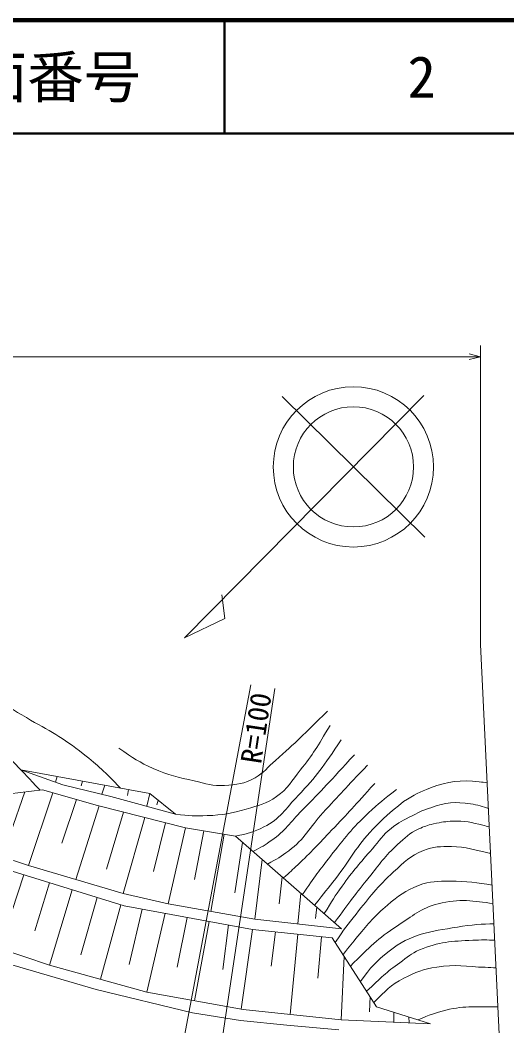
# Model space of a CAD drawing. Units: millimetres, scale not verified. Extents: x 40000 to 680000, y 20000 to 380000.
# Drawn here: x 526002 to 568875, y 291408 to 380000 of the extents above; entities that cross this region are included whole.
import ezdxf
from ezdxf.enums import TextEntityAlignment as Align

# ---------------------------------------------------------------- set-up
doc = ezdxf.new("R2010")
doc.units = ezdxf.units.MM
doc.header["$LTSCALE"] = 1000
for name, color, linetype, lineweight in [('M-BGD', 7, 'Continuous', 13), ('M-STR-HTXT', 7, 'Continuous', 13), ('M-TTL', 2, 'Continuous', 140), ('M-TTL-LINE', 7, 'Continuous', 50), ('M-TTL-TXT', 7, 'Continuous', 13)]:
    doc.layers.add(name, color=color, linetype=linetype, lineweight=lineweight)
doc.styles.add('ＭＳ ゴシック', font='')
doc.styles.get('ＭＳ ゴシック').set_extended_font_data('MS Gothic')

msp = doc.modelspace()

# ---------------------------------------------------------------- linework, layer by layer
at = {"layer": 'M-BGD'}
for p, q in [((561571, 346927), (540473, 325598)), ((561634, 334443), (549088, 346854)), ((544041, 327279), (543755, 329385)), ((540473, 325598), (544041, 327279)), ((566555, 325005), (568851, 276886)), ((538152, 278319), (546336, 321456)), ((541905, 277680), (548447, 321138)), ((526063, 313973), (529754, 312645)), ((537418, 311887), (526063, 313973)), ((529255, 313387), (529123, 312872)), ((531500, 312974), (531382, 312565)), ((527985, 312210), (513413, 310432)), ((526423, 312020), (525165, 308376)), ((526739, 305550), (528897, 311949)), ((532820, 310827), (527985, 312210)), ((529754, 312645), (534006, 311614)), ((533461, 312614), (533213, 311806)), ((535550, 312230), (535471, 311707)), ((537418, 311887), (537160, 310752)), ((539695, 310058), (537418, 311887)), ((530956, 311360), (529682, 307491)), ((534006, 311614), (539695, 310058)), ((538152, 311298), (538049, 310892)), ((532976, 310787), (530916, 304302)), ((540570, 308852), (532820, 310827)), ((535107, 310244), (533606, 305204)), ((535076, 303060), (536981, 309766)), ((538800, 309303), (537740, 305005)), ((518165, 308356), (526739, 305550)), ((539033, 302163), (540570, 308852)), ((544967, 308120), (540570, 308852)), ((542180, 308584), (541375, 304300)), ((543965, 308287), (542793, 301496)), ((545600, 307569), (544923, 303126)), ((554323, 299969), (544967, 308120)), ((535176, 301989), (522017, 306030)), ((546666, 300808), (547320, 306070)), ((526739, 305550), (535076, 303060)), ((526317, 304709), (524190, 298240)), ((527301, 299777), (528593, 304010)), ((549085, 304532), (548833, 302173)), ((530579, 303400), (528593, 296763)), ((535076, 303060), (539033, 302163)), ((550474, 300391), (550719, 303109)), ((531361, 297664), (532791, 302721)), ((539033, 302163), (546666, 300808)), ((533075, 295514), (534870, 302082)), ((546481, 299910), (535176, 301989)), ((536754, 301698), (535618, 296802)), ((538790, 301324), (537171, 294372)), ((552124, 301884), (552022, 300872)), ((516197, 300922), (528593, 296763)), ((539834, 296575), (540721, 300969)), ((541353, 293617), (542662, 300612)), ((546666, 300808), (554323, 299969)), ((544350, 300302), (543866, 296373)), ((545458, 292875), (546481, 299910)), ((553484, 299164), (546481, 299910)), ((548483, 299697), (548108, 296654)), ((549777, 292412), (550470, 299485)), ((552538, 299265), (552212, 295611)), ((557404, 293095), (553484, 299164)), ((532714, 294615), (523791, 297203)), ((554271, 291946), (554549, 297514)), ((528593, 296763), (537171, 294372)), ((541189, 292548), (532714, 294615)), ((537171, 294372), (545647, 292841)), ((556830, 293984), (556789, 292636)), ((545400, 291892), (541189, 292548)), ((545647, 292841), (554271, 291946)), ((562150, 291589), (557404, 293095)), ((558920, 291735), (558925, 292612)), ((549479, 291475), (545400, 291892)), ((554088, 291052), (549479, 291475)), ((554271, 291946), (562150, 291589)), ((560235, 292196), (560270, 291674))]:
    msp.add_line(p, q, dxfattribs=at)
for radius in [7059, 5294]:
    msp.add_circle((555361, 340649), radius, dxfattribs=at)
for points, knots in [([(527761, 312183), (526709, 313290), (526443, 313570), (525595, 314455), (524427, 315674), (523823, 316407), (522593, 317563), (521393, 318691), (520848, 319524), (519411, 320327), (517941, 321148), (517028, 321515), (515378, 321851), (514454, 322040), (513908, 321925), (512966, 321963), (511996, 322003), (511449, 321963), (510481, 322052), (508774, 322209), (507806, 322285), (506135, 322670), (504179, 323121), (503124, 323541), (501242, 324241), (500130, 324654), (499568, 325032), (498492, 325532), (494897, 327203), (492888, 328148), (489282, 329795), (488491, 330156), (488090, 330470), (487255, 330715), (485685, 331174), (484748, 331201), (483154, 331573), (481621, 331930), (480693, 331945), (479249, 332574), (478537, 332885), (478122, 333096), (477576, 333648), (477013, 334216), (476844, 334672), (476528, 335406), (476032, 336558), (475882, 337254), (475511, 338452), (474602, 341379), (474462, 342450), (473723, 346092)], [0, 0, 0, 0, 1, 1, 1, 2, 2, 2, 3, 3, 3, 4, 4, 4, 5, 5, 5, 6, 6, 6, 7, 7, 7, 8, 8, 8, 9, 9, 9, 10, 10, 10, 11, 11, 11, 12, 12, 12, 13, 13, 13, 14, 14, 14, 15, 15, 15, 16, 16, 16, 17, 17, 17, 17]), ([(534847, 312359), (533414, 313835), (532927, 314287), (531569, 315374), (529759, 316822), (528560, 317385), (526560, 318558), (524359, 319850), (523164, 320675), (520811, 321666), (519104, 322385), (518059, 322599), (516229, 322893), (515462, 323017), (515183, 323068), (514256, 323146)], [0, 0, 0, 0, 1, 1, 1, 2, 2, 2, 3, 3, 3, 4, 4, 4, 5, 5, 5, 5]), ([(534697, 315884), (536006, 314963), (536474, 314645), (537732, 314080), (539077, 313475), (539906, 313304), (541345, 312985), (542372, 312757), (542960, 312511), (544009, 312591), (545086, 312674), (545762, 312707), (546696, 313252), (547496, 313719), (547799, 314186), (548495, 314796), (550344, 316417), (550905, 317011), (553067, 319122)], [0, 0, 0, 0, 1, 1, 1, 2, 2, 2, 3, 3, 3, 4, 4, 4, 5, 5, 5, 6, 6, 6, 6]), ([(539695, 310058), (540965, 309912), (541397, 309883), (542487, 309928), (543848, 309984), (544620, 310120), (545925, 310508), (547005, 310830), (547664, 310968), (548593, 311606), (549595, 312294), (549903, 312980), (550668, 313923), (551837, 315363), (552160, 315974), (553307, 317871)], [0, 0, 0, 0, 1, 1, 1, 2, 2, 2, 3, 3, 3, 4, 4, 4, 5, 5, 5, 5]), ([(544967, 308120), (546084, 308320), (546553, 308472), (547476, 308927), (548907, 309633), (549372, 310545), (550482, 311691), (552169, 313432), (552650, 314230), (554292, 316591)], [0, 0, 0, 0, 1, 1, 1, 2, 2, 2, 3, 3, 3, 3]), ([(546511, 306775), (547290, 307162), (547542, 307331), (548158, 307757), (549359, 308587), (549791, 309346), (550819, 310383), (552674, 312253), (553243, 312899), (555445, 315290)], [0, 0, 0, 0, 1, 1, 1, 2, 2, 2, 3, 3, 3, 3]), ([(547785, 305665), (548670, 306110), (548967, 306320), (549664, 306831), (551077, 307866), (551479, 308874), (552660, 310168), (554174, 311827), (554671, 312346), (556587, 314368)], [0, 0, 0, 0, 1, 1, 1, 2, 2, 2, 3, 3, 3, 3]), ([(549197, 304435), (549808, 304981), (549966, 305135), (550451, 305593), (551662, 306737), (552286, 307434), (553437, 308637), (554949, 310217), (555419, 310748), (557230, 312754)], [0, 0, 0, 0, 1, 1, 1, 2, 2, 2, 3, 3, 3, 3]), ([(559773, 311159), (560754, 311804), (561173, 312007), (562148, 312373), (563732, 312966), (564764, 313084), (566447, 312907), (566689, 312881), (566918, 312849), (567137, 312810)], [0, 0, 0, 0, 1, 1, 1, 2, 2, 2, 3, 3, 3, 3]), ([(550877, 302971), (551992, 304607), (552323, 305071), (553334, 306354), (554562, 307913), (555234, 308820), (556691, 310169), (557613, 311024), (557966, 311330), (559160, 312232)], [0, 0, 0, 0, 1, 1, 1, 2, 2, 2, 3, 3, 3, 3]), ([(551930, 302053), (552845, 303175), (553079, 303472), (553802, 304392), (555116, 306063), (555597, 307213), (557079, 308737), (558065, 309751), (558468, 310123), (559773, 311159)], [0, 0, 0, 0, 1, 1, 1, 2, 2, 2, 3, 3, 3, 3]), ([(560579, 309932), (561249, 310309), (561524, 310409), (562165, 310627), (563471, 311070), (564317, 311186), (565679, 310969), (566286, 310873), (566781, 310731), (567244, 310570)], [0, 0, 0, 0, 1, 1, 1, 2, 2, 2, 3, 3, 3, 3]), ([(552789, 301304), (553493, 302465), (553713, 302795), (554360, 303712), (555314, 305064), (555949, 305748), (557027, 307002), (557651, 307728), (557935, 308212), (558685, 308805), (559361, 309339), (559689, 309507), (560579, 309932)], [0, 0, 0, 0, 1, 1, 1, 2, 2, 2, 3, 3, 3, 4, 4, 4, 4]), ([(553704, 300508), (555116, 302442), (555495, 302984), (556740, 304494), (557686, 305641), (558119, 306388), (559235, 307371), (559921, 307974), (560282, 308387), (561115, 308762), (561607, 308982), (561826, 309063), (562424, 309200)], [0, 0, 0, 0, 1, 1, 1, 2, 2, 2, 3, 3, 3, 4, 4, 4, 4]), ([(562424, 309200), (563172, 309374), (563449, 309408), (564116, 309441), (565160, 309492), (565751, 309328), (566767, 309084), (566963, 309037), (567147, 308988), (567322, 308939)], [0, 0, 0, 0, 1, 1, 1, 2, 2, 2, 3, 3, 3, 3]), ([(553741, 298766), (554582, 299968), (554837, 300301), (555586, 301249), (556792, 302778), (557463, 303659), (558901, 304971), (559832, 305820), (560345, 306396), (561517, 306858), (562422, 307214), (563010, 307208), (563983, 307206), (565302, 307203), (566021, 306902), (567311, 306623), (567352, 306614), (567393, 306605), (567434, 306596)], [0, 0, 0, 0, 1, 1, 1, 2, 2, 2, 3, 3, 3, 4, 4, 4, 5, 5, 5, 6, 6, 6, 6]), ([(554441, 297682), (555044, 298471), (555225, 298686), (555753, 299309), (556704, 300431), (557224, 301090), (558349, 302039), (559321, 302859), (559912, 303326), (561100, 303781), (562125, 304174), (562787, 304143), (563884, 304155), (565354, 304172), (566268, 304020), (567566, 303814)], [0, 0, 0, 0, 1, 1, 1, 2, 2, 2, 3, 3, 3, 4, 4, 4, 5, 5, 5, 5]), ([(555088, 296680), (556867, 298424), (557445, 299061), (559230, 300223), (560570, 301095), (561286, 301765), (562834, 302165), (564694, 302644), (565981, 302414), (567644, 302184)], [0, 0, 0, 0, 1, 1, 1, 2, 2, 2, 3, 3, 3, 3]), ([(555975, 295308), (556866, 296596), (557366, 297102), (558495, 297994), (560453, 299540), (562059, 299705), (564521, 300109), (565746, 300310), (566752, 300386), (567729, 300404)], [0, 0, 0, 0, 1, 1, 1, 2, 2, 2, 3, 3, 3, 3]), ([(556519, 294465), (557837, 295697), (558216, 296109), (559449, 296975), (560110, 297440), (560440, 297789), (561187, 298097), (562904, 298806), (564009, 298871), (565865, 298954), (566583, 298986), (567210, 298981), (567798, 298957)], [0, 0, 0, 0, 1, 1, 1, 2, 2, 2, 3, 3, 3, 4, 4, 4, 4]), ([(557160, 293473), (558207, 294534), (558625, 294984), (559793, 295606), (560851, 296169), (561517, 296393), (562698, 296592), (564345, 296870), (565305, 296613), (566974, 296569), (567314, 296560), (567623, 296542), (567914, 296521)], [0, 0, 0, 0, 1, 1, 1, 2, 2, 2, 3, 3, 3, 4, 4, 4, 4]), ([(561055, 291936), (562122, 292415), (562528, 292538), (563511, 292794), (565247, 293246), (566316, 293019), (568078, 293092)], [0, 0, 0, 0, 1, 1, 1, 2, 2, 2, 2])]:
    msp.add_open_spline(points, degree=3, knots=knots, dxfattribs=at)
at = {"layer": 'M-STR-HTXT'}
for p, q in [((566555, 325005), (566555, 351352)), ((436082, 350352), (566555, 350352)), ((566555, 350352), (565555, 350602)), ((566555, 350352), (565555, 350102))]:
    msp.add_line(p, q, dxfattribs=at)
at = {"layer": 'M-TTL'}
msp.add_line((680000, 380000), (40000, 380000), dxfattribs=at)
at = {"layer": 'M-TTL-LINE'}
for p, q in [((543997, 380000), (543997, 370000)), ((40000, 370000), (680000, 370000))]:
    msp.add_line(p, q, dxfattribs=at)

# ---------------------------------------------------------------- texts
at = {"layer": 'M-BGD', "style": 'ＭＳ ゴシック'}
msp.add_text('R=100', height=1833, rotation=81.439, dxfattribs=at).set_placement((546779, 317642), align=Align.MIDDLE_CENTER)
at = {"layer": 'M-TTL-TXT', "style": 'ＭＳ ゴシック'}
for s, p in [('図面番号', (526622, 375000)), ('2', (561372, 375000))]:
    msp.add_text(s, height=3666, dxfattribs=at).set_placement(p, align=Align.MIDDLE_CENTER)

doc.saveas('drawing.dxf')
